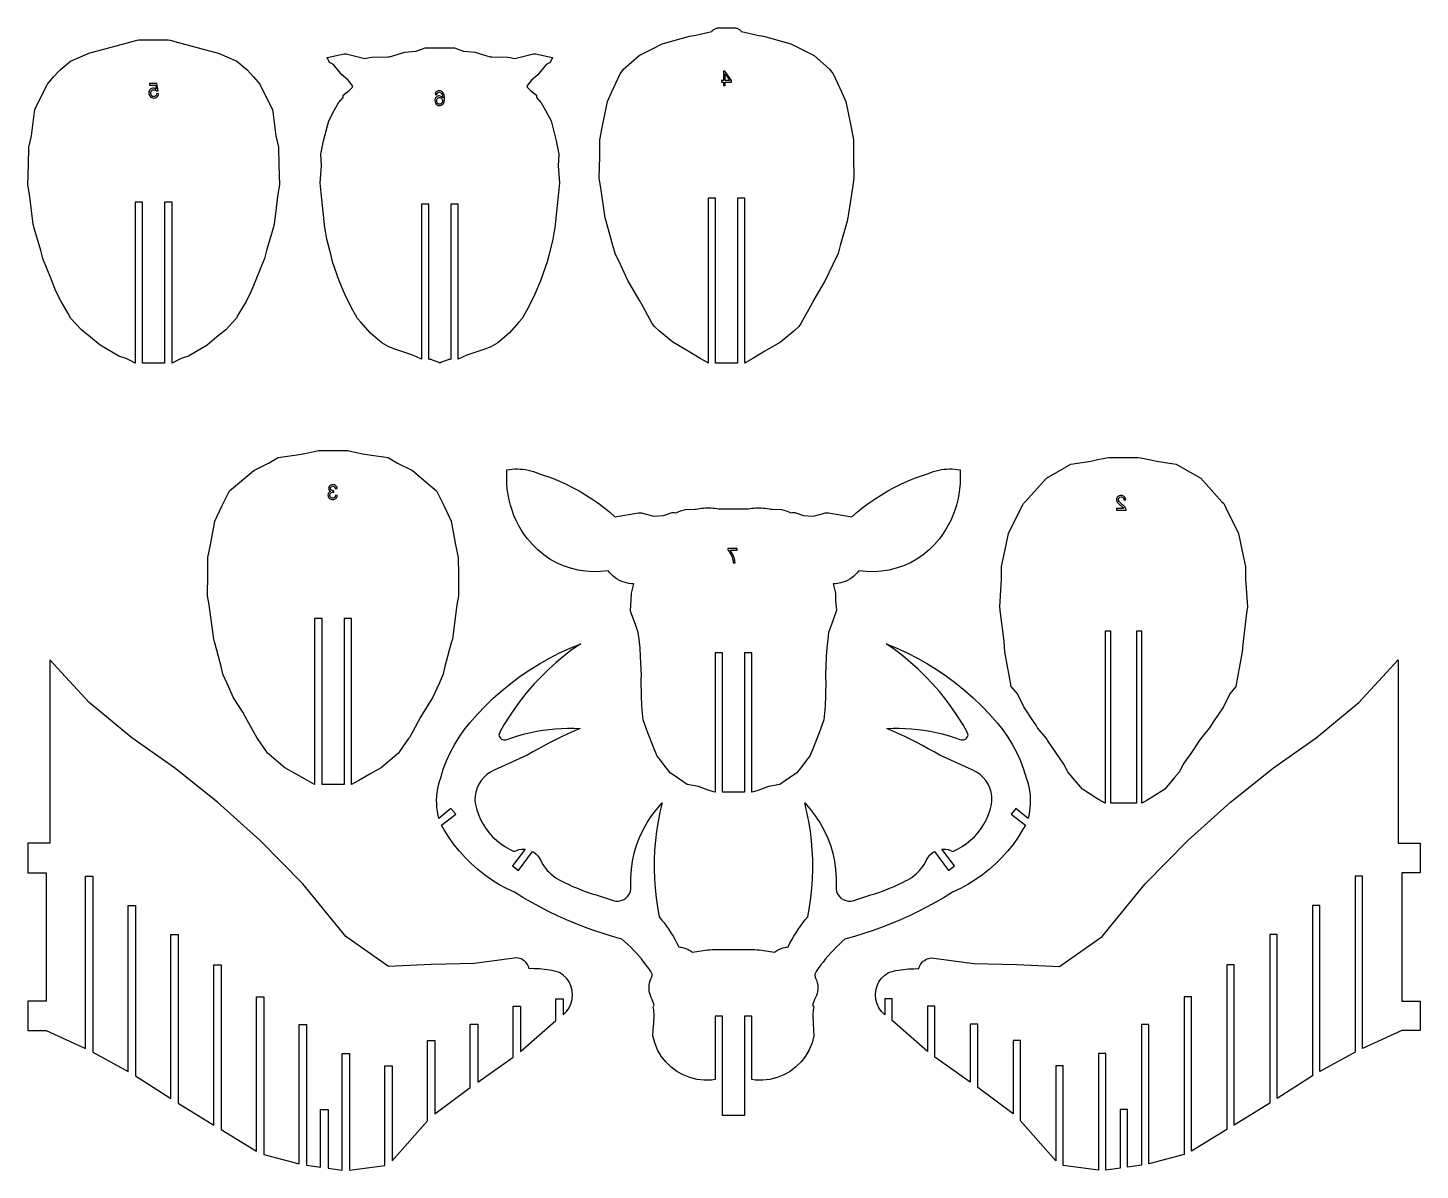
# Model space of a CAD drawing. Header units: millimetres. Extents: x 0 to 748, y -428 to 613.
# Drawn here: x 0 to 748, y 0 to 613 of the extents above; entities that cross this region are included whole.
import ezdxf

# ---------------------------------------------------------------- set-up
doc = ezdxf.new("R2010")
doc.units = ezdxf.units.MM
doc.layers.add('DEFAULT', color=7, linetype='ByLayer')

msp = doc.modelspace()

# ---------------------------------------------------------------- linework, layer by layer
at = {"layer": 'DEFAULT'}
for points in [[(381.06, 433.12), (369.23, 433.12), (369.23, 521.59), (367.25, 521.59), (365.27, 521.59), (365.27, 433.12), (365.2, 433.16), (361, 435.61), (354.57, 439.42), (346.29, 444.33), (339.06, 450.16), (336.37, 452.63), (335.25, 454.24), (329.25, 465.25), (328.9, 465.89), (328.77, 466.1), (322.18, 477.32), (318.1, 486.01), (315.3, 491.89), (314.13, 496.09), (310.48, 509.23), (310.16, 510.54), (310.03, 510.97), (307.55, 527.16), (306.76, 532.3), (307.08, 543.99), (307.03, 552.9), (308.35, 559.42), (311.18, 573.36), (313.34, 578.25), (317.94, 588.36), (319.85, 590.71), (328.15, 598.12), (335.65, 601.94), (340.63, 604.47), (355.25, 608.47), (358.72, 609.01), (365.58, 610.59), (367.25, 610.97), (367.48, 611.29), (367.73, 611.58), (368.01, 611.85), (368.3, 612.09), (368.62, 612.31), (368.96, 612.49), (369.31, 612.65), (369.68, 612.78), (370.05, 612.87), (370.43, 612.93), (370.81, 612.96), (371.2, 612.95), (379.1, 612.95), (379.48, 612.96), (379.87, 612.93), (380.25, 612.87), (380.62, 612.78), (380.98, 612.65), (381.34, 612.49), (381.67, 612.31), (381.99, 612.09), (382.29, 611.85), (382.57, 611.58), (382.82, 611.29), (383.04, 610.97), (384.72, 610.59), (391.57, 609.01), (395.05, 608.47), (409.67, 604.47), (414.64, 601.94), (422.14, 598.12), (430.45, 590.71), (432.36, 588.36), (436.95, 578.25), (439.12, 573.36), (441.95, 559.42), (443.27, 552.9), (443.21, 543.99), (443.53, 532.3), (442.75, 527.16), (440.26, 510.97), (440.13, 510.54), (439.82, 509.23), (436.16, 496.09), (435, 491.89), (432.2, 486.01), (428.12, 477.32), (421.52, 466.1), (421.4, 465.89), (421.04, 465.25), (415.05, 454.24), (413.92, 452.63), (411.24, 450.16), (404.01, 444.33), (395.73, 439.42), (389.3, 435.61), (385.09, 433.16), (385.02, 433.12), (385.02, 521.59), (383.04, 521.59), (381.06, 521.59), (381.06, 433.12)], [(58.64, 606.33), (59.63, 606.6), (75.42, 606.6), (76.41, 606.33), (82.22, 604.78), (102.23, 599.42), (102.68, 599.28), (112.14, 595), (117.78, 590.48), (121.19, 586.63), (124.57, 582.81), (131.05, 569.61), (131.27, 569.1), (131.49, 567.94), (133.09, 554.94), (134.51, 548.95), (134.77, 539.32), (135.05, 528.73), (134.25, 523.72), (132.24, 507.64), (132.08, 507.05), (131.67, 505.45), (128.08, 493.52), (127.04, 489.23), (122.42, 477.72), (119.97, 471.62), (117.18, 466.15), (113.33, 459.61), (111.89, 457.01), (106.32, 450.96), (101.33, 446.91), (96.19, 442.73), (86.25, 436.85), (82.32, 435.54), (80.5, 434.65), (77.4, 433.12), (77.4, 519.37), (73.44, 519.37), (73.44, 433.12), (61.61, 433.12), (61.61, 519.37), (57.65, 519.37), (57.65, 433.12), (54.55, 434.65), (52.73, 435.54), (48.8, 436.85), (38.86, 442.73), (33.72, 446.91), (28.73, 450.96), (23.16, 457.01), (21.72, 459.61), (17.87, 466.15), (15.08, 471.62), (12.63, 477.72), (8.01, 489.23), (6.97, 493.52), (3.38, 505.45), (2.97, 507.05), (2.81, 507.64), (0.8, 523.72), (0, 528.73), (0.28, 539.32), (0.54, 548.95), (1.96, 554.94), (3.56, 567.94), (3.78, 569.1), (4, 569.61), (10.48, 582.81), (13.86, 586.63), (17.27, 590.48), (22.91, 595), (32.37, 599.28), (32.82, 599.42), (52.83, 604.78), (58.64, 606.33)], [(221.66, 433.36), (221.19, 433.12), (220.73, 433.36), (220.26, 433.59), (219.78, 433.8), (219.3, 434), (218.81, 434.19), (218.32, 434.36), (217.82, 434.52), (217.32, 434.66), (216.81, 434.8), (216.3, 434.91), (215.79, 435.02), (215.28, 435.11), (215.28, 518.29), (211.32, 518.29), (211.32, 435.11), (206.67, 437.41), (197.61, 440.43), (193.79, 441.71), (190.11, 443.98), (184, 449.08), (178.73, 455.06), (177, 457.02), (173.52, 463.03), (170.13, 469.99), (167.17, 477.27), (163.59, 487.47), (162.76, 490.73), (160.49, 499.59), (159.79, 503.95), (159.43, 505.72), (158.23, 517.67), (157.55, 524.45), (156.98, 529.76), (157.6, 538.85), (157.3, 545.1), (158.69, 552.35), (161.51, 563.13), (164.71, 568.96), (166.79, 572.74), (169.28, 575.63), (169.31, 576.81), (172.44, 579.36), (173.53, 580.35), (174.31, 581.06), (174.45, 581.73), (172.7, 584.05), (172.05, 584.92), (168.54, 587.81), (164.16, 593.26), (163.8, 593.56), (162.04, 594.39), (160.63, 597.04), (169.83, 599.03), (170.93, 599.08), (180.93, 596.6), (183.44, 597.08), (184.63, 597.31), (193.26, 597.48), (194.09, 597.49), (202.39, 599.91), (208.13, 600.43), (208.56, 600.47), (208.92, 600.56), (210.96, 601.34), (213.3, 602.24), (229.09, 602.24), (231.43, 601.34), (233.47, 600.56), (233.83, 600.47), (234.26, 600.43), (240, 599.91), (248.3, 597.49), (249.13, 597.48), (257.76, 597.31), (258.95, 597.08), (261.46, 596.6), (271.46, 599.08), (272.56, 599.03), (281.76, 597.04), (280.35, 594.39), (278.59, 593.56), (278.23, 593.26), (273.85, 587.81), (270.34, 584.92), (269.69, 584.05), (267.94, 581.73), (268.08, 581.06), (268.86, 580.35), (269.95, 579.36), (273.08, 576.81), (273.11, 575.63), (275.6, 572.74), (277.68, 568.96), (280.88, 563.13), (283.7, 552.35), (285.09, 545.1), (284.79, 538.85), (285.41, 529.76), (284.84, 524.45), (284.16, 517.67), (282.96, 505.72), (282.6, 503.95), (281.9, 499.59), (279.63, 490.73), (278.8, 487.47), (275.22, 477.27), (272.26, 469.99), (268.87, 463.03), (265.39, 457.02), (263.66, 455.06), (258.39, 449.08), (252.28, 443.98), (248.6, 441.71), (244.78, 440.43), (235.72, 437.41), (231.07, 435.11), (231.07, 518.29), (227.11, 518.29), (227.11, 435.11), (226.6, 435.02), (226.08, 434.91), (225.58, 434.8), (225.07, 434.66), (224.57, 434.52), (224.07, 434.36), (223.58, 434.19), (223.09, 434), (222.61, 433.8), (222.13, 433.59), (221.66, 433.36)], [(70.15, 577.47), (69.15, 577.55), (68.96, 576.91), (68.63, 576.45), (68.18, 576.17), (67.65, 576.08), (67.32, 576.11), (67.01, 576.21), (66.73, 576.37), (66.48, 576.6), (66.27, 576.88), (66.12, 577.21), (66.03, 577.57), (66, 577.98), (66.03, 578.37), (66.12, 578.71), (66.26, 579.02), (66.46, 579.27), (66.71, 579.48), (66.99, 579.63), (67.31, 579.72), (67.66, 579.75), (68.1, 579.69), (68.5, 579.54), (68.83, 579.3), (69.08, 578.99), (69.98, 579.11), (69.23, 583.11), (65.35, 583.11), (65.35, 582.2), (68.46, 582.2), (68.88, 580.1), (68.16, 580.47), (67.79, 580.56), (67.41, 580.59), (66.92, 580.55), (66.47, 580.41), (66.06, 580.19), (65.69, 579.88), (65.38, 579.51), (65.16, 579.08), (65.03, 578.6), (64.99, 578.07), (65.03, 577.56), (65.14, 577.08), (65.33, 576.64), (65.6, 576.24), (66.01, 575.83), (66.49, 575.53), (67.03, 575.35), (67.65, 575.3), (68.15, 575.33), (68.61, 575.44), (69.02, 575.63), (69.38, 575.89), (69.68, 576.21), (69.91, 576.58), (70.07, 577), (70.15, 577.47)], [(374.39, 581.98), (374.39, 583.85), (377.77, 583.85), (377.77, 584.72), (374.21, 589.77), (373.43, 589.77), (373.43, 584.72), (372.38, 584.72), (372.38, 583.85), (373.43, 583.85), (373.43, 581.98), (374.39, 581.98)], [(374.39, 584.72), (374.39, 588.23), (376.83, 584.72), (374.39, 584.72)], [(218.69, 577.27), (219.64, 577.2), (219.79, 577.68), (220, 578.01), (220.43, 578.32), (220.96, 578.42), (221.38, 578.36), (221.76, 578.17), (222.16, 577.76), (222.47, 577.21), (222.67, 576.44), (222.74, 575.41), (222.36, 575.86), (221.9, 576.19), (221.38, 576.38), (220.85, 576.44), (220.39, 576.4), (219.96, 576.26), (219.58, 576.04), (219.22, 575.74), (218.93, 575.36), (218.72, 574.93), (218.59, 574.45), (218.55, 573.92), (218.63, 573.21), (218.87, 572.56), (219.24, 572), (219.73, 571.59), (220.32, 571.34), (220.99, 571.26), (221.56, 571.31), (222.07, 571.48), (222.53, 571.75), (222.94, 572.14), (223.27, 572.65), (223.5, 573.3), (223.64, 574.1), (223.69, 575.03), (223.64, 576.08), (223.48, 576.98), (223.22, 577.73), (222.86, 578.32), (222.46, 578.71), (222, 578.99), (221.48, 579.15), (220.9, 579.21), (220.46, 579.18), (220.06, 579.08), (219.71, 578.92), (219.39, 578.69), (219.13, 578.41), (218.92, 578.08), (218.78, 577.7), (218.69, 577.27)], [(222.59, 573.91), (222.54, 573.43), (222.38, 572.97), (222.13, 572.57), (221.8, 572.28), (221.41, 572.1), (221, 572.04), (220.71, 572.07), (220.44, 572.16), (220.19, 572.32), (219.96, 572.53), (219.77, 572.8), (219.64, 573.11), (219.55, 573.46), (219.53, 573.86), (219.55, 574.24), (219.63, 574.58), (219.77, 574.88), (219.96, 575.13), (220.19, 575.33), (220.44, 575.48), (220.73, 575.57), (221.04, 575.6), (221.35, 575.57), (221.64, 575.48), (221.9, 575.33), (222.14, 575.13), (222.34, 574.88), (222.48, 574.59), (222.56, 574.27), (222.59, 573.91)], [(169.78, 206.94), (157.94, 206.94), (157.94, 295.96), (153.98, 295.96), (153.98, 206.94), (150.06, 209.12), (143.15, 213.05), (138.05, 215.88), (129.57, 223.04), (128.7, 223.77), (128.33, 224.3), (128.12, 224.61), (123.27, 231.7), (122.87, 232.19), (121.25, 235.11), (116.94, 243.03), (115.34, 245.81), (110.43, 253.39), (106.93, 261.22), (104.75, 266.1), (103.96, 269.63), (101.45, 279), (100.2, 283.47), (99.81, 284.9), (97.42, 303.37), (96.52, 308.23), (96.58, 319.83), (96.63, 328.71), (98.08, 335.49), (100.36, 348.3), (101.44, 350.53), (104.38, 356.6), (108.33, 364.48), (111.56, 367.21), (121.26, 375.41), (129.18, 379.42), (134.34, 382.41), (144.42, 383.84), (147.83, 384.33), (154.64, 385.81), (155.96, 386.08), (171.76, 386.08), (173.08, 385.81), (179.89, 384.33), (183.29, 383.84), (193.38, 382.41), (198.54, 379.42), (206.46, 375.41), (216.16, 367.21), (219.39, 364.48), (223.34, 356.6), (226.28, 350.53), (227.36, 348.3), (229.64, 335.49), (231.09, 328.71), (231.13, 319.83), (231.19, 308.23), (230.3, 303.37), (227.91, 284.9), (227.51, 283.47), (226.27, 279), (223.75, 269.63), (222.97, 266.1), (220.79, 261.22), (217.29, 253.39), (212.38, 245.81), (210.78, 243.03), (206.47, 235.11), (204.85, 232.19), (204.45, 231.7), (199.6, 224.61), (199.39, 224.3), (199.02, 223.77), (198.15, 223.04), (189.67, 215.88), (184.57, 213.05), (177.66, 209.12), (173.74, 206.94), (173.74, 295.96), (169.78, 295.96), (169.78, 206.94)], [(595.19, 196.99), (581.37, 196.99), (581.37, 289.16), (578.4, 289.16), (578.4, 196.99), (575.25, 198.63), (573.39, 199.82), (566.18, 204.43), (560.91, 210.64), (558.3, 213.73), (556.25, 217.88), (551.88, 224.18), (547.67, 230.33), (546.82, 231.58), (542.06, 237.41), (541.27, 238.84), (540, 240.72), (534.71, 248.58), (531.3, 255.66), (527.95, 259.57), (527.07, 264.47), (524.62, 278.11), (524.11, 283.77), (522.22, 298.91), (521.79, 302.29), (522.78, 317.15), (522.8, 323.94), (524.52, 332.19), (526.49, 341.57), (533.37, 355.37), (534.18, 357.05), (534.48, 357.66), (535.51, 358.59), (546.85, 371.41), (555.36, 376.23), (560.04, 378.87), (570.65, 380.37), (573.58, 381.11), (579.04, 382.16), (580.38, 382.41), (596.18, 382.41), (597.52, 382.16), (602.98, 381.11), (605.9, 380.37), (616.52, 378.87), (621.2, 376.23), (629.71, 371.41), (641.05, 358.59), (642.08, 357.66), (642.38, 357.05), (643.19, 355.37), (650.07, 341.57), (652.04, 332.19), (653.76, 323.94), (653.78, 317.15), (654.76, 302.29), (654.34, 298.91), (652.45, 283.77), (651.93, 278.11), (649.49, 264.47), (648.61, 259.57), (645.26, 255.66), (641.85, 248.58), (636.56, 240.72), (635.29, 238.84), (634.5, 237.41), (629.74, 231.58), (628.89, 230.33), (624.68, 224.18), (620.3, 217.88), (618.26, 213.73), (615.65, 210.64), (610.38, 204.43), (603.17, 199.82), (601.3, 198.63), (598.16, 196.99), (598.16, 289.16), (595.19, 289.16), (595.19, 196.99)], [(384.76, 202.83), (372.92, 202.83), (372.92, 277.58), (370.94, 277.58), (368.96, 277.58), (368.96, 202.83), (368.17, 203.06), (365.17, 203.94), (360, 205.84), (354.02, 206.95), (346.4, 212.1), (345.03, 213.03), (342.13, 216.56), (339.05, 220.64), (337.9, 222.15), (335.92, 226.95), (332.8, 234.6), (331.93, 237.19), (330.41, 241.71), (329.79, 246.95), (329.59, 249.22), (329.49, 254.46), (329.34, 262.62), (329.37, 263.74), (329.46, 265.37), (329, 275.62), (328.71, 280.1), (328.2, 284.86), (327.75, 288.54), (326.17, 292.85), (323.79, 299.36), (323.54, 300.32), (323.98, 305.85), (324.13, 309.57), (325.4, 314.61), (324.06, 314.66), (322.72, 314.81), (321.4, 315.07), (320.11, 315.44), (318.85, 315.9), (317.63, 316.46), (316.45, 317.12), (315.34, 317.87), (314.28, 318.71), (313.3, 319.62), (312.39, 320.61), (311.56, 321.67), (307.52, 321.21), (303.45, 321.1), (299.39, 321.36), (295.37, 321.98), (291.42, 322.96), (287.57, 324.28), (283.86, 325.94), (280.31, 327.93), (276.95, 330.22), (273.8, 332.8), (270.9, 335.65), (268.27, 338.75), (266.54, 341.11), (264.94, 343.56), (263.49, 346.09), (262.17, 348.69), (261, 351.37), (259.97, 354.11), (259.1, 356.89), (258.38, 359.73), (257.82, 362.59), (257.42, 365.49), (257.18, 368.4), (257.09, 371.32), (257.09, 371.69), (257.09, 372.06), (257.09, 372.43), (257.09, 372.81), (257.09, 373.18), (257.09, 373.55), (257.09, 373.92), (257.09, 374.29), (257.09, 374.67), (257.09, 375.04), (257.09, 375.41), (257.09, 375.78), (258.53, 376.01), (259.98, 376.18), (261.43, 376.27), (262.89, 376.29), (264.34, 376.23), (265.79, 376.11), (267.23, 375.92), (268.66, 375.65), (270.08, 375.32), (271.48, 374.92), (272.85, 374.44), (274.21, 373.91), (277.97, 372.66), (281.68, 371.29), (285.35, 369.78), (288.95, 368.14), (292.5, 366.37), (295.98, 364.47), (299.39, 362.45), (302.72, 360.31), (305.98, 358.06), (309.15, 355.68), (312.23, 353.2), (315.23, 350.6), (327.82, 352.63), (329.53, 352.63), (331.25, 352.18), (336.1, 350.92), (341.22, 351.33), (345.84, 352.85), (347.16, 352.96), (348.1, 352.73), (348.78, 353.04), (350.49, 353.82), (353.07, 354.51), (358.15, 354.71), (358.73, 354.67), (359.74, 354.86), (360.75, 355.02), (361.76, 355.15), (362.78, 355.25), (363.8, 355.32), (364.83, 355.35), (365.85, 355.35), (366.87, 355.33), (367.9, 355.27), (368.91, 355.18), (369.93, 355.05), (370.94, 354.9), (386.74, 354.9), (387.75, 355.05), (388.76, 355.18), (389.78, 355.27), (390.81, 355.33), (391.83, 355.35), (392.85, 355.35), (393.87, 355.32), (394.9, 355.25), (395.91, 355.15), (396.93, 355.02), (397.94, 354.86), (398.95, 354.67), (399.53, 354.71), (404.61, 354.51), (407.19, 353.82), (408.89, 353.04), (409.58, 352.73), (410.52, 352.96), (411.84, 352.85), (416.45, 351.33), (421.58, 350.92), (426.43, 352.18), (428.14, 352.63), (429.86, 352.63), (442.45, 350.6), (445.44, 353.2), (448.53, 355.68), (451.7, 358.06), (454.96, 360.31), (458.29, 362.45), (461.7, 364.47), (465.18, 366.37), (468.73, 368.14), (472.33, 369.78), (476, 371.29), (479.71, 372.66), (483.47, 373.91), (484.82, 374.44), (486.2, 374.92), (487.6, 375.32), (489.02, 375.65), (490.45, 375.92), (491.89, 376.11), (493.34, 376.23), (494.79, 376.29), (496.25, 376.27), (497.7, 376.18), (499.15, 376.01), (500.58, 375.78), (500.58, 375.41), (500.58, 375.04), (500.58, 374.67), (500.58, 374.29), (500.58, 373.92), (500.58, 373.55), (500.58, 373.18), (500.58, 372.81), (500.58, 372.43), (500.58, 372.06), (500.58, 371.69), (500.58, 371.32), (500.5, 368.4), (500.26, 365.49), (499.86, 362.59), (499.3, 359.73), (498.58, 356.89), (497.71, 354.11), (496.68, 351.37), (495.51, 348.69), (494.19, 346.09), (492.73, 343.56), (491.14, 341.11), (489.41, 338.75), (486.78, 335.65), (483.88, 332.8), (480.73, 330.22), (477.37, 327.93), (473.82, 325.94), (470.1, 324.28), (466.26, 322.96), (462.31, 321.98), (458.29, 321.36), (454.23, 321.1), (450.16, 321.21), (446.12, 321.67), (445.29, 320.61), (444.38, 319.62), (443.4, 318.71), (442.34, 317.87), (441.23, 317.12), (440.05, 316.46), (438.83, 315.9), (437.57, 315.44), (436.28, 315.07), (434.96, 314.81), (433.62, 314.66), (432.28, 314.61), (433.55, 309.57), (433.7, 305.85), (434.14, 300.32), (433.88, 299.36), (431.5, 292.85), (429.93, 288.54), (429.47, 284.86), (428.97, 280.1), (428.67, 275.62), (428.22, 265.37), (428.31, 263.74), (428.34, 262.62), (428.19, 254.46), (428.09, 249.22), (427.89, 246.95), (427.27, 241.71), (425.75, 237.19), (424.88, 234.6), (421.76, 226.95), (419.78, 222.15), (418.63, 220.64), (415.55, 216.56), (412.65, 213.03), (411.28, 212.1), (403.66, 206.95), (397.68, 205.84), (392.51, 203.94), (389.51, 203.06), (388.72, 202.83), (388.72, 277.58), (386.74, 277.58), (384.76, 277.58), (384.76, 202.83)], [(166.2, 362.02), (165.25, 362.15), (165.03, 361.45), (164.69, 360.98), (164.25, 360.71), (163.72, 360.62), (163.4, 360.65), (163.1, 360.74), (162.83, 360.88), (162.58, 361.09), (162.38, 361.34), (162.24, 361.61), (162.15, 361.92), (162.12, 362.25), (162.23, 362.85), (162.36, 363.1), (162.55, 363.33), (162.78, 363.52), (163.04, 363.65), (163.64, 363.76), (164.32, 363.65), (164.21, 364.49), (164.06, 364.48), (163.48, 364.56), (162.96, 364.8), (162.75, 364.98), (162.59, 365.21), (162.5, 365.47), (162.47, 365.78), (162.56, 366.27), (162.83, 366.66), (163.23, 366.91), (163.75, 367), (164.26, 366.91), (164.67, 366.65), (164.98, 366.21), (165.15, 365.6), (166.11, 365.77), (165.99, 366.22), (165.82, 366.62), (165.59, 366.97), (165.31, 367.26), (164.98, 367.49), (164.61, 367.66), (164.21, 367.75), (163.77, 367.79), (163.15, 367.72), (162.59, 367.51), (162.12, 367.19), (161.77, 366.77), (161.56, 366.28), (161.49, 365.76), (161.56, 365.28), (161.76, 364.84), (162.09, 364.47), (162.56, 364.19), (161.95, 363.94), (161.49, 363.52), (161.2, 362.96), (161.11, 362.27), (161.15, 361.78), (161.29, 361.33), (161.52, 360.91), (161.85, 360.54), (162.25, 360.23), (162.69, 360.01), (163.19, 359.87), (163.73, 359.83), (164.22, 359.87), (164.67, 359.98), (165.07, 360.17), (165.43, 360.44), (165.73, 360.77), (165.96, 361.14), (166.12, 361.56), (166.2, 362.02)], [(584.47, 355.13), (584.47, 354.21), (589.62, 354.21), (589.6, 354.55), (589.51, 354.87), (589.25, 355.39), (588.88, 355.91), (588.35, 356.46), (587.63, 357.09), (586.57, 358.02), (585.91, 358.73), (585.58, 359.33), (585.47, 359.88), (585.57, 360.41), (585.87, 360.84), (586.34, 361.14), (586.93, 361.23), (587.56, 361.13), (587.81, 361), (588.04, 360.82), (588.22, 360.59), (588.35, 360.33), (588.46, 359.67), (589.44, 359.77), (589.36, 360.29), (589.2, 360.74), (588.98, 361.13), (588.68, 361.45), (588.32, 361.7), (587.91, 361.88), (587.44, 361.99), (586.91, 362.03), (586.38, 361.99), (585.91, 361.87), (585.49, 361.68), (585.14, 361.4), (584.85, 361.07), (584.65, 360.71), (584.53, 360.3), (584.49, 359.86), (584.53, 359.4), (584.68, 358.94), (584.93, 358.48), (585.31, 357.99), (585.9, 357.4), (586.79, 356.62), (587.89, 355.64), (588.29, 355.13), (584.47, 355.13)], [(380.8, 332.67), (380.8, 333.59), (375.76, 333.59), (375.76, 332.85), (376.5, 331.93), (377.23, 330.75), (377.88, 329.42), (378.36, 328.05), (378.6, 327.02), (378.73, 325.91), (379.71, 325.91), (379.61, 326.92), (379.35, 328.13), (378.93, 329.41), (378.36, 330.64), (377.69, 331.75), (376.99, 332.67), (380.8, 332.67)], [(386.74, 118.45), (387.93, 118.42), (389.11, 118.38), (390.3, 118.31), (391.49, 118.23), (392.67, 118.13), (393.86, 118.01), (395.04, 117.88), (396.22, 117.72), (397.4, 117.55), (398.57, 117.36), (399.74, 117.15), (400.91, 116.93), (401.44, 117.32), (401.99, 117.69), (402.56, 118.04), (403.14, 118.35), (403.74, 118.64), (404.35, 118.89), (404.97, 119.12), (405.6, 119.32), (406.24, 119.49), (406.89, 119.62), (407.54, 119.73), (408.2, 119.8), (409.18, 121.71), (410.22, 123.6), (411.3, 125.47), (412.43, 127.3), (413.6, 129.1), (414.82, 130.88), (416.09, 132.62), (417.4, 134.33), (418.75, 136), (419.67, 141.05), (420.41, 146.13), (420.94, 151.24), (421.29, 156.36), (421.44, 161.49), (421.4, 166.62), (421.16, 171.75), (420.73, 176.86), (420.11, 181.95), (419.29, 187.02), (418.29, 192.05), (417.09, 197.04), (420.07, 193.73), (422.79, 190.2), (425.24, 186.48), (427.41, 182.59), (429.29, 178.55), (430.86, 174.38), (432.12, 170.11), (433.05, 165.75), (433.66, 161.34), (433.94, 156.89), (433.89, 152.43), (433.89, 150.99), (434.17, 149.56), (434.73, 148.23), (435.54, 147.02), (436.57, 146), (437.78, 145.2), (439.12, 144.65), (440.54, 144.38), (441.99, 144.38), (443.41, 144.68), (452.5, 147.69), (454.66, 148.33), (456.8, 149.03), (458.93, 149.77), (461.04, 150.56), (463.13, 151.4), (465.2, 152.29), (467.24, 153.22), (469.27, 154.2), (471.28, 155.23), (472.48, 155.83), (473.64, 156.51), (474.77, 157.25), (475.85, 158.05), (476.88, 158.92), (477.86, 159.84), (478.79, 160.82), (479.65, 161.86), (480.46, 162.94), (481.2, 164.06), (481.87, 165.23), (482.48, 166.43), (483.15, 167.64), (483.98, 168.75), (484.96, 169.74), (486.06, 170.59), (486.71, 170.95), (494.25, 160.86), (497.43, 163.23), (490.72, 172.2), (491.28, 172.26), (492.67, 172.22), (494.04, 171.98), (495.36, 171.57), (496.62, 170.97), (499.17, 172.19), (501.61, 173.6), (503.94, 175.21), (506.14, 176.99), (508.18, 178.94), (510.06, 181.05), (511.78, 183.3), (513.3, 185.68), (514.64, 188.17), (515.77, 190.76), (516.69, 193.43), (517.4, 196.17), (517.63, 198.42), (517.55, 200.68), (517.18, 202.91), (516.51, 205.07), (515.56, 207.12), (514.35, 209.03), (512.89, 210.76), (511.22, 212.29), (509.36, 213.57), (507.35, 214.6), (489.58, 222.67), (486.52, 224.44), (483.44, 226.16), (480.33, 227.84), (477.2, 229.48), (474.05, 231.08), (470.88, 232.63), (467.68, 234.13), (464.47, 235.59), (461.23, 237.01), (464.55, 237.12), (467.88, 237.12), (471.2, 237.01), (474.51, 236.79), (477.82, 236.46), (481.11, 236.02), (484.38, 235.47), (487.64, 234.81), (490.87, 234.05), (494.08, 233.18), (497.25, 232.2), (500.39, 231.12), (501, 230.9), (501.63, 230.82), (502.27, 230.87), (502.88, 231.04), (503.45, 231.35), (503.94, 231.76), (504.33, 232.26), (504.61, 232.84), (504.77, 233.46), (504.04, 235.43), (502.08, 238.88), (499.17, 243.55), (496.09, 248.1), (492.82, 252.52), (489.37, 256.81), (485.76, 260.95), (481.98, 264.95), (478.05, 268.79), (473.96, 272.47), (469.73, 275.98), (465.37, 279.32), (460.87, 282.48), (466.56, 280.15), (472.16, 277.58), (477.64, 274.77), (482.99, 271.74), (488.22, 268.49), (493.3, 265.02), (498.23, 261.34), (503.01, 257.45), (507.61, 253.37), (512.04, 249.1), (516.29, 244.64), (520.34, 240.01), (523.38, 236.28), (526.17, 232.35), (528.7, 228.25), (530.96, 224), (532.93, 219.61), (534.62, 215.1), (536.01, 210.49), (536.65, 208.56), (537.18, 206.61), (537.61, 204.63), (537.92, 202.63), (538.12, 200.61), (538.2, 198.58), (538.18, 196.56), (538.04, 194.54), (537.78, 192.53), (537.42, 190.53), (536.97, 188.69), (530.51, 194.13), (527.96, 191.1), (535.55, 185.18), (534.1, 182.55), (531.62, 178.62), (528.93, 174.83), (526.02, 171.2), (522.91, 167.74), (519.62, 164.46), (516.14, 161.37), (512.49, 158.48), (508.69, 155.81), (504.74, 153.35), (500.66, 151.13), (496.45, 149.13), (491.96, 146.38), (487.4, 143.74), (482.77, 141.22), (478.08, 138.82), (473.33, 136.54), (468.53, 134.37), (463.67, 132.33), (458.76, 130.41), (453.81, 128.61), (448.81, 126.94), (443.77, 125.4), (438.7, 123.98), (437.1, 122.57), (435.54, 121.11), (434.02, 119.62), (432.53, 118.1), (431.07, 116.54), (429.65, 114.95), (428.27, 113.32), (426.93, 111.66), (425.63, 109.98), (424.37, 108.26), (423.15, 106.51), (422.97, 106.22), (422.82, 105.92), (422.71, 105.61), (422.63, 105.28), (422.57, 104.95), (422.55, 104.62), (422.57, 104.28), (422.62, 103.95), (422.7, 103.63), (422.81, 103.31), (422.95, 103.01), (423.12, 102.72), (423.54, 101.64), (423.86, 100.52), (424.07, 99.38), (424.16, 98.22), (424.15, 97.06), (424.02, 95.9), (423.77, 94.77), (423.42, 93.66), (422.96, 92.59), (422.4, 91.57), (421.32, 88.59), (421.91, 87.39), (421.67, 85.94), (421.47, 83.16), (421.68, 78.7), (421.88, 75.33), (422.07, 72.01), (421.06, 68.23), (419.56, 64.61), (417.6, 61.22), (415.19, 58.13), (412.4, 55.38), (409.27, 53.02), (405.86, 51.1), (402.22, 49.65), (398.42, 48.7), (394.52, 48.26), (390.61, 48.35), (388.72, 48.64), (388.72, 82.71), (384.76, 82.71), (384.76, 29.25), (372.92, 29.25), (372.92, 82.71), (368.96, 82.71), (368.96, 48.64), (367.07, 48.35), (363.15, 48.26), (359.26, 48.7), (355.46, 49.65), (351.82, 51.1), (348.41, 53.02), (345.27, 55.38), (342.48, 58.13), (340.08, 61.22), (338.12, 64.61), (336.62, 68.23), (335.61, 72.01), (335.8, 75.33), (336, 78.7), (336.21, 83.16), (336.01, 85.94), (335.77, 87.39), (336.35, 88.59), (335.27, 91.57), (334.72, 92.59), (334.26, 93.66), (333.91, 94.77), (333.66, 95.9), (333.53, 97.06), (333.52, 98.22), (333.61, 99.38), (333.82, 100.52), (334.14, 101.64), (334.56, 102.72), (334.73, 103.01), (334.87, 103.31), (334.98, 103.63), (335.06, 103.95), (335.11, 104.28), (335.12, 104.62), (335.11, 104.95), (335.05, 105.28), (334.97, 105.61), (334.85, 105.92), (334.71, 106.22), (334.53, 106.51), (333.31, 108.26), (332.05, 109.98), (330.75, 111.66), (329.41, 113.32), (328.03, 114.95), (326.61, 116.54), (325.15, 118.1), (323.66, 119.62), (322.14, 121.11), (320.57, 122.57), (318.98, 123.98), (313.9, 125.4), (308.87, 126.94), (303.87, 128.61), (298.92, 130.41), (294.01, 132.33), (289.15, 134.37), (284.35, 136.54), (279.6, 138.82), (274.91, 141.22), (270.28, 143.74), (265.72, 146.38), (261.22, 149.13), (257.02, 151.13), (252.94, 153.35), (248.99, 155.81), (245.19, 158.48), (241.54, 161.37), (238.06, 164.46), (234.76, 167.74), (231.66, 171.2), (228.75, 174.83), (226.05, 178.62), (223.58, 182.55), (222.13, 185.18), (229.72, 191.1), (227.17, 194.13), (220.71, 188.69), (220.26, 190.53), (219.9, 192.53), (219.64, 194.54), (219.5, 196.56), (219.47, 198.58), (219.56, 200.61), (219.76, 202.63), (220.07, 204.63), (220.5, 206.61), (221.03, 208.56), (221.67, 210.49), (223.06, 215.1), (224.75, 219.61), (226.72, 224), (228.98, 228.25), (231.51, 232.35), (234.3, 236.28), (237.34, 240.01), (241.39, 244.64), (245.64, 249.1), (250.07, 253.37), (254.67, 257.45), (259.44, 261.34), (264.38, 265.02), (269.46, 268.49), (274.69, 271.74), (280.04, 274.77), (285.52, 277.58), (291.12, 280.15), (296.81, 282.48), (292.31, 279.32), (287.95, 275.98), (283.72, 272.47), (279.63, 268.79), (275.7, 264.95), (271.92, 260.95), (268.31, 256.81), (264.86, 252.52), (261.59, 248.1), (258.51, 243.55), (255.6, 238.88), (253.64, 235.43), (252.91, 233.46), (253.07, 232.84), (253.35, 232.26), (253.74, 231.76), (254.23, 231.35), (254.8, 231.04), (255.41, 230.87), (256.05, 230.82), (256.68, 230.9), (257.29, 231.12), (260.43, 232.2), (263.6, 233.18), (266.81, 234.05), (270.04, 234.81), (273.3, 235.47), (276.57, 236.02), (279.86, 236.46), (283.17, 236.79), (286.48, 237.01), (289.8, 237.12), (293.13, 237.12), (296.45, 237.01), (293.21, 235.59), (290, 234.13), (286.8, 232.63), (283.63, 231.08), (280.48, 229.48), (277.35, 227.84), (274.24, 226.16), (271.16, 224.44), (268.1, 222.67), (250.33, 214.6), (248.32, 213.57), (246.46, 212.29), (244.79, 210.76), (243.33, 209.03), (242.12, 207.12), (241.17, 205.07), (240.5, 202.91), (240.13, 200.68), (240.05, 198.42), (240.27, 196.17), (240.98, 193.43), (241.91, 190.76), (243.04, 188.17), (244.38, 185.68), (245.9, 183.3), (247.61, 181.05), (249.5, 178.94), (251.54, 176.99), (253.74, 175.21), (256.06, 173.6), (258.51, 172.19), (261.06, 170.97), (262.32, 171.57), (263.64, 171.98), (265.01, 172.22), (266.4, 172.26), (266.96, 172.2), (260.25, 163.23), (263.42, 160.86), (270.97, 170.95), (271.62, 170.59), (272.72, 169.74), (273.7, 168.75), (274.53, 167.64), (275.2, 166.43), (275.81, 165.23), (276.48, 164.06), (277.22, 162.94), (278.03, 161.86), (278.89, 160.82), (279.82, 159.84), (280.8, 158.92), (281.83, 158.05), (282.91, 157.25), (284.03, 156.51), (285.2, 155.83), (286.4, 155.23), (288.41, 154.2), (290.43, 153.22), (292.48, 152.29), (294.55, 151.4), (296.64, 150.56), (298.75, 149.77), (300.88, 149.03), (303.02, 148.33), (305.18, 147.69), (314.27, 144.68), (315.69, 144.38), (317.14, 144.38), (318.56, 144.65), (319.9, 145.2), (321.11, 146), (322.14, 147.02), (322.95, 148.23), (323.51, 149.56), (323.79, 150.99), (323.79, 152.43), (323.74, 156.89), (324.02, 161.34), (324.63, 165.75), (325.56, 170.11), (326.82, 174.38), (328.39, 178.55), (330.27, 182.59), (332.44, 186.48), (334.89, 190.2), (337.61, 193.73), (340.59, 197.04), (339.39, 192.05), (338.39, 187.02), (337.57, 181.95), (336.95, 176.86), (336.52, 171.75), (336.28, 166.62), (336.24, 161.49), (336.39, 156.36), (336.73, 151.24), (337.27, 146.13), (338.01, 141.05), (338.93, 136), (340.28, 134.33), (341.59, 132.62), (342.86, 130.88), (344.08, 129.1), (345.25, 127.3), (346.38, 125.47), (347.46, 123.6), (348.49, 121.71), (349.48, 119.8), (350.14, 119.73), (350.79, 119.62), (351.44, 119.49), (352.08, 119.32), (352.71, 119.12), (353.33, 118.89), (353.94, 118.64), (354.54, 118.35), (355.12, 118.04), (355.69, 117.69), (356.24, 117.32), (356.77, 116.93), (357.94, 117.15), (359.11, 117.36), (360.28, 117.55), (361.46, 117.72), (362.64, 117.88), (363.82, 118.01), (365.01, 118.13), (366.19, 118.23), (367.38, 118.31), (368.57, 118.38), (369.75, 118.42), (370.94, 118.45), (386.74, 118.45)], [(32.86, 250.95), (11.88, 273.76), (11.88, 175.4), (7.92, 175.4), (0, 175.4), (0, 159.56), (9.9, 159.56), (9.9, 90.73), (0, 90.73), (0, 74.89), (9.9, 74.89), (30.88, 65.36), (30.88, 157.71), (34.84, 157.71), (34.84, 63.37), (53.85, 52.9), (53.85, 141.93), (57.81, 141.93), (57.81, 50.54), (76.81, 38.4), (76.81, 126.52), (80.77, 126.52), (80.77, 35.91), (99.78, 24.18), (99.78, 110.18), (103.74, 110.18), (103.74, 21.75), (122.74, 10.17), (122.74, 92.91), (126.7, 92.91), (126.7, 8.44), (145.7, 3.4), (145.7, 78.21), (149.66, 78.21), (149.66, 2.61), (157.19, 1.58), (157.19, 32.5), (159.17, 32.5), (161.15, 32.5), (161.15, 1.03), (168.67, 0), (168.67, 62.54), (172.63, 62.54), (172.63, 0), (191.63, 2.56), (191.63, 56.05), (195.59, 56.05), (195.59, 5.06), (214.59, 26.53), (214.59, 69.58), (218.55, 69.58), (218.55, 30.23), (237.56, 44.3), (237.56, 78.31), (241.52, 78.31), (241.52, 47.17), (260.52, 60.63), (260.52, 87.96), (264.48, 87.96), (264.48, 63.75), (283.49, 80.3), (283.49, 91.93), (287.45, 91.93), (287.45, 83.42), (289.15, 85.13), (290.54, 87.12), (291.56, 89.31), (292.19, 91.65), (292.4, 94.06), (292.19, 96.48), (291.56, 98.82), (290.54, 101.01), (289.15, 103), (287.45, 104.71), (285.47, 106.11), (284.14, 106.46), (282.8, 106.77), (281.45, 107.06), (280.1, 107.31), (278.74, 107.53), (277.37, 107.71), (276, 107.86), (274.63, 107.98), (273.26, 108.06), (271.88, 108.1), (270.5, 108.12), (269.13, 108.09), (268.92, 108.85), (268.62, 109.58), (268.26, 110.27), (267.82, 110.92), (267.32, 111.52), (266.76, 112.07), (266.14, 112.55), (265.48, 112.97), (264.77, 113.31), (264.04, 113.58), (263.28, 113.77), (262.5, 113.88), (239.54, 110.85), (216.57, 110.39), (193.61, 109.27), (170.65, 125.35), (147.68, 153.55), (124.72, 176.86), (101.76, 197.4), (78.79, 215.91), (55.83, 232.05), (32.86, 250.95)], [(714.65, 250.95), (735.63, 273.76), (735.63, 175.4), (739.59, 175.4), (747.51, 175.4), (747.51, 159.56), (737.61, 159.56), (737.61, 90.73), (747.51, 90.73), (747.51, 74.89), (737.61, 74.89), (716.63, 65.36), (716.63, 157.71), (712.67, 157.71), (712.67, 63.37), (693.66, 52.9), (693.66, 141.93), (689.7, 141.93), (689.7, 50.54), (670.7, 38.4), (670.7, 126.52), (666.74, 126.52), (666.74, 35.91), (647.74, 24.18), (647.74, 110.18), (643.78, 110.18), (643.78, 21.75), (624.77, 10.17), (624.77, 92.91), (620.81, 92.91), (620.81, 8.44), (601.81, 3.4), (601.81, 78.21), (597.85, 78.21), (597.85, 2.61), (590.33, 1.58), (590.33, 32.5), (588.35, 32.5), (586.37, 32.5), (586.37, 1.03), (578.84, 0), (578.84, 62.54), (574.88, 62.54), (574.88, 0), (555.88, 2.56), (555.88, 56.05), (551.92, 56.05), (551.92, 5.06), (532.92, 26.53), (532.92, 69.58), (528.96, 69.58), (528.96, 30.23), (509.95, 44.3), (509.95, 78.31), (505.99, 78.31), (505.99, 47.17), (486.99, 60.63), (486.99, 87.96), (483.03, 87.96), (483.03, 63.75), (464.02, 80.3), (464.02, 91.93), (460.06, 91.93), (460.06, 83.42), (458.36, 85.13), (456.97, 87.12), (455.95, 89.31), (455.32, 91.65), (455.11, 94.06), (455.32, 96.48), (455.95, 98.82), (456.97, 101.01), (458.36, 103), (460.06, 104.71), (462.04, 106.11), (463.38, 106.46), (464.71, 106.77), (466.06, 107.06), (467.42, 107.31), (468.77, 107.53), (470.14, 107.71), (471.51, 107.86), (472.88, 107.98), (474.25, 108.06), (475.63, 108.1), (477.01, 108.12), (478.38, 108.09), (478.6, 108.85), (478.89, 109.58), (479.25, 110.27), (479.69, 110.92), (480.19, 111.52), (480.75, 112.07), (481.37, 112.55), (482.03, 112.97), (482.74, 113.31), (483.47, 113.58), (484.23, 113.77), (485.01, 113.88), (507.97, 110.85), (530.94, 110.39), (553.9, 109.27), (576.86, 125.35), (599.83, 153.55), (622.79, 176.86), (645.76, 197.4), (668.72, 215.91), (691.68, 232.05), (714.65, 250.95)]]:
    msp.add_lwpolyline(points, dxfattribs=at)

doc.saveas('drawing.dxf')
